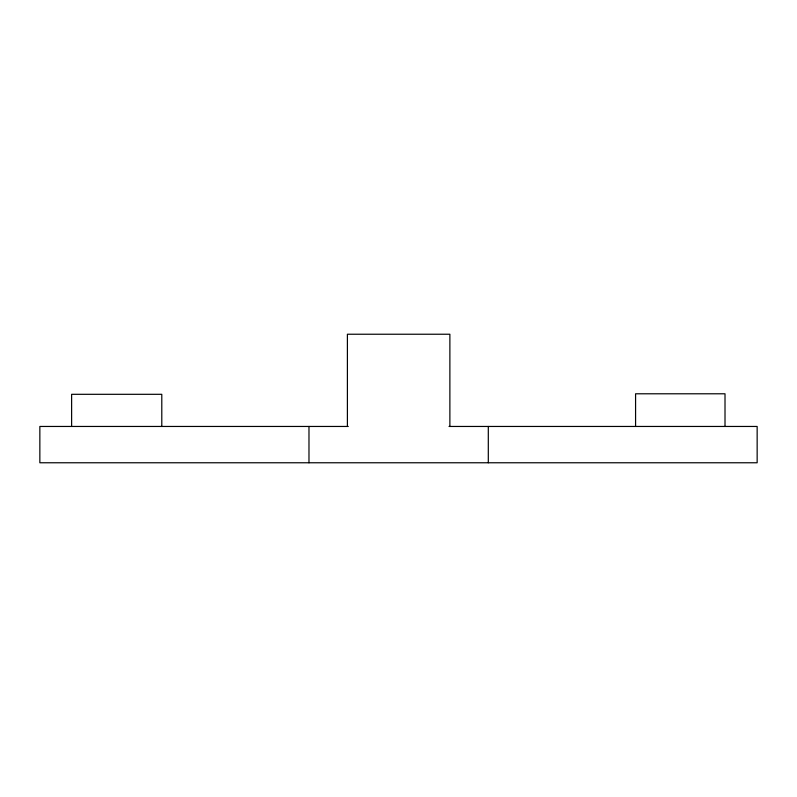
<?xml version="1.0" encoding="UTF-8"?>
<svg xmlns="http://www.w3.org/2000/svg" width="797" height="797" viewBox="0 0 797 797"><rect width="100%" height="100%" fill="white"/><g stroke="black" fill="none" stroke-linecap="round" stroke-linejoin="round"><path stroke-width="1.2" d="M348.269 426.455L39.85 426.455L39.85 462.768L757.15 462.768L757.15 426.455L449.01 426.455M725.011 426.455L725.011 393.788L635.578 393.788L635.578 426.455M488.302 426.455L488.302 462.768M449.877 426.455L449.877 334.232L347.402 334.232L347.402 426.455M308.977 426.455L308.977 462.768M161.791 426.455L161.791 394.306L71.62 394.306L71.62 426.455"/></g></svg>
